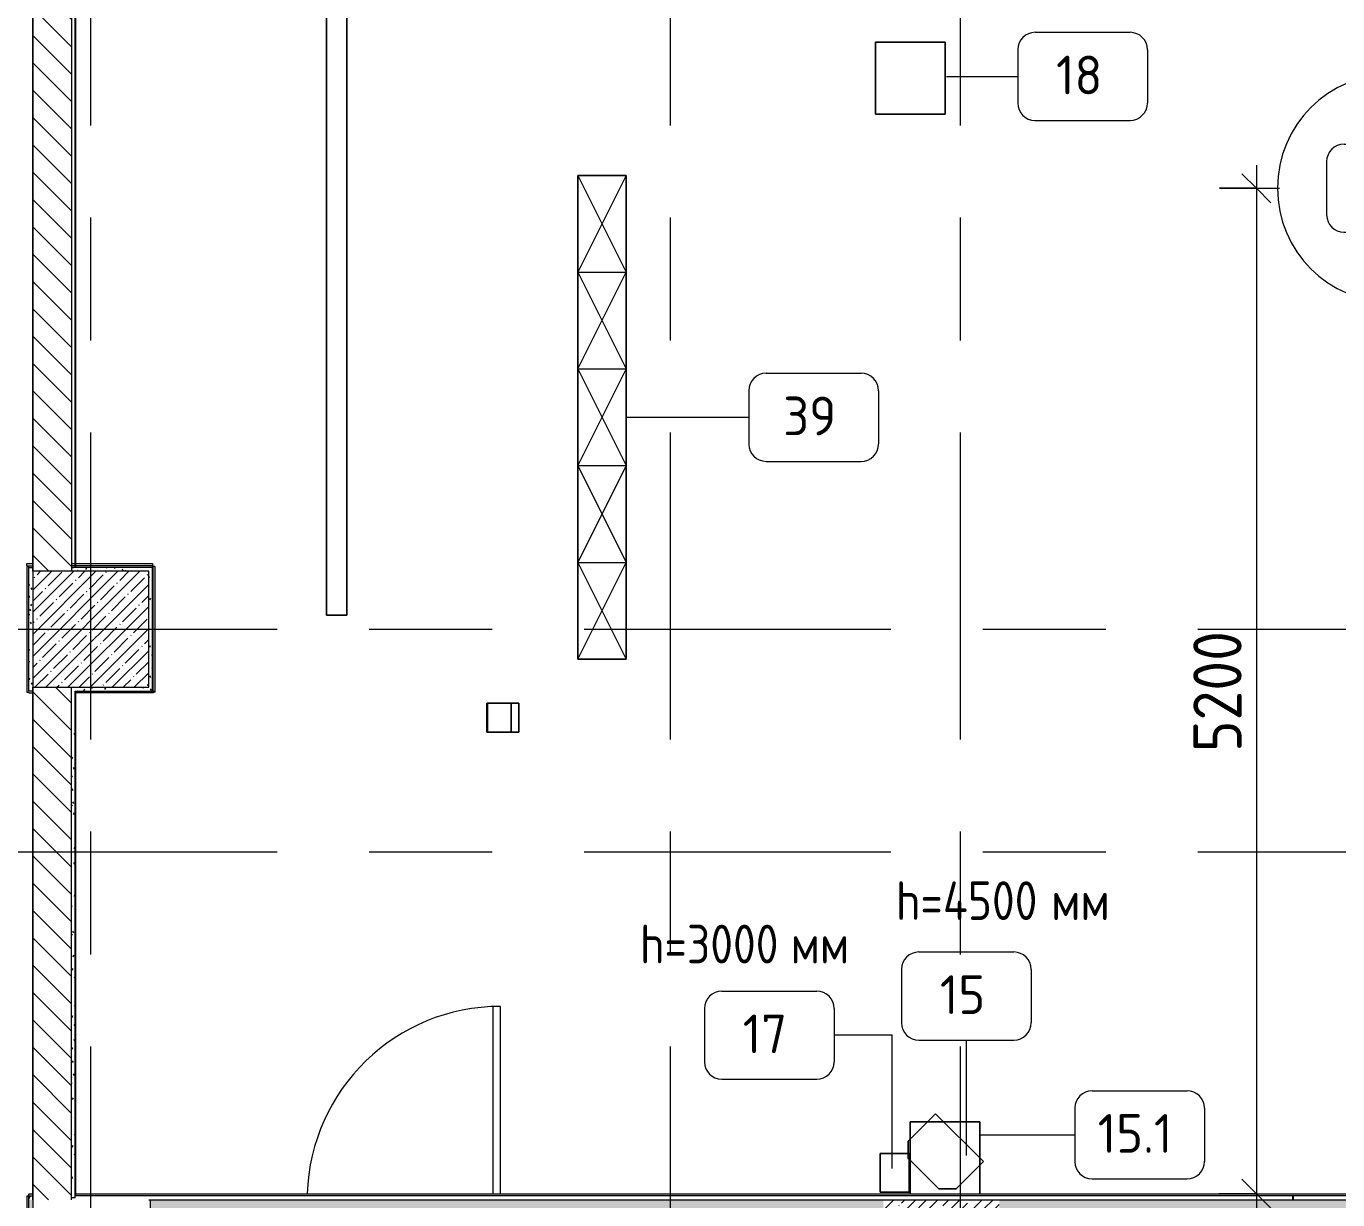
# Model space of a CAD drawing. Header units: millimetres. Extents: x -3724 to 231642, y -8553 to 29017.
# Drawn here: x 13676 to 20462, y 15200 to 21269 of the extents above; entities that cross this region are included whole.
import ezdxf

# ---------------------------------------------------------------- set-up
doc = ezdxf.new("R2010")
doc.units = ezdxf.units.MM
doc.linetypes.add('Осевая', pattern=[3175, 635, -476.25, 1587.5, -476.25])
for name, color, linetype, lineweight in [('A-ANNO-DIMS', 7, 'Continuous', 9), ('A-ANNO-DIMS-100', 7, 'Continuous', 9), ('A-DETL', 7, 'Continuous', 9), ('A-WALL', 7, 'Continuous', 9), ('I-FURN-IDEN', 7, 'Continuous', 9), ('I-WALL', 7, 'Continuous', 9), ('S-COLS', 7, 'Continuous', 9), ('Оси-2', 7, 'Осевая', 9)]:
    doc.layers.add(name, color=color, linetype=linetype, lineweight=lineweight)
for name, color, linetype, lineweight, true_color in [('A-DOOR-1', 7, 'Continuous', 9, 0xc0c0c0), ('A-WALL-1', 9, 'Continuous', 9, 0x808080), ('A-WALL-FNSH-1', 9, 'Continuous', 9, 0x808080), ('G-ANNO-TEXT-2', 7, 'Continuous', 9, 0x3c3c3c), ('I-FURN-1', 9, 'Continuous', 9, 0x808080)]:
    doc.layers.add(name, color=color, linetype=linetype, lineweight=lineweight, true_color=true_color)
doc.styles.add('GOST Common', font='GOST_Common.ttf', dxfattribs={"height": 200})
doc.styles.add('GOST Common_3', font='GOST_Common.ttf', dxfattribs={"width": 0.9, "height": 200})
doc.styles.add('ISOCPEUR', font='isocpeur.ttf', dxfattribs={"width": 0.9, "height": 250})
doc.dimstyles.new('ISO-2_5_0_9К_БОЛЬШОЙ', dxfattribs={"dimscale": 304.8, "dimtxt": 248.995294, "dimasz": 0.492126, "dimexe": 0.393701, "dimexo": 0.984252, "dimgap": 0, "dimtad": 1, "dimdec": 0, "dimrnd": 10, "dimzin": 0, "dimdsep": 46, "dimtxsty": 'ISOCPEUR', "dimblk1": 'OBLIQUE', "dimblk2": 'OBLIQUE', "dimsah": 1, "dimcen": 0.09, "dimdle": 0.393701, "dimazin": 0, "dimtfac": 1, "dimtdec": 4, "dimtix": 1, "dimtmove": 0, "dimatfit": 3, "dimfxl": 1, "dimtvp": 1, "dimtolj": 1, "dimtzin": 0, "dimarcsym": 2})
pattern_1 = [(45, (0, 0), (-57.02463, 57.02463), []), (45, (57.025, 0), (-57.02463, 57.02463), [100.806, -20.161, 3.353, -16.808])]
pattern_2 = [(0, (0, 0), (121.92, 30.48), [10.058, -81.382, 10.058, -81.382, -487.68]), (0, (0, 0), (121.92, 30.48), [-182.88, 10.058, -172.822, 10.058, -81.382, -213.36]), (0, (0, 0), (121.92, 30.48), [-457.2, 10.058, -50.902, 10.058, -142.342]), (120, (45.72, 15.24), (-87.356454, 90.345817), [10.058, -81.382, 10.058, -81.382, -487.68]), (120, (45.72, 15.24), (-87.356454, 90.345817), [-182.88, 10.058, -172.822, 10.058, -81.382, -213.36]), (120, (45.72, 15.24), (-87.356454, 90.345817), [-457.2, 10.058, -50.902, 10.058, -142.342]), (240, (60.96, 76.2), (-34.563546, -120.825817), [10.058, -81.382, 10.058, -81.382, -487.68]), (240, (60.96, 76.2), (-34.563546, -120.825817), [-182.88, 10.058, -172.822, 10.058, -81.382, -213.36]), (240, (60.96, 76.2), (-34.563546, -120.825817), [-457.2, 10.058, -50.902, 10.058, -142.342])]

# ---------------------------------------------------------------- blocks, each defined once
blk = doc.blocks.new('BSC_Колонна _Прямоугольная - 600х600-23295697-План расстановки мебели и оборудования 1 этажа в осях 1-12')
at = {"layer": 'S-COLS'}
h = blk.add_hatch(dxfattribs=at)
h.set_pattern_fill('FP_8', color=256, style=0, pattern_type=2)
h.set_pattern_definition([(45, (-14010, -18150), (-57.02463, 57.02463), []), (45, (-13952.975, -18150), (-57.02463, 57.02463), [100.806, -20.161, 3.353, -16.808])])
h.paths.add_polyline_path([(-136.7, -300), (300, -300), (300, 300), (-300, 300), (-299.7, -300), (-137.7, -300)])
for p, q in [((300, 300), (-300, 300)), ((-300, 300), (-300, -300)), ((300, -300), (300, 300)), ((-300, -300), (300, -300))]:
    blk.add_line(p, q, dxfattribs=at)
blk = doc.blocks.new('110_Дверь_СКБ_1Ст_Внутренняя1 - Д-13 1100x2100h_кладовая-33288301-План расстановки мебели и оборудования 1 этажа в осях 1-12')
at = {"layer": 'A-DOOR-1'}
for p, q in [((512.5, 1110), (472.5, 1110)), ((472.5, 1110), (472.5, 141)), ((512.5, 141), (512.5, 1110))]:
    blk.add_line(p, q, dxfattribs=at)
blk.add_arc((512.5, 110), 1000, 90, 178.21874, dxfattribs=at)
blk = doc.blocks.new('Баффл акустический подвесной - 1180мм-32996299-План расстановки мебели и оборудования 1 этажа в осях 1-12')
at = {"layer": 'I-FURN-1'}
for radius, start, end in [(590, 360, 180), (590, 0, 180), (590, 180, 360), (40, 0, 180), (40, 360, 180), (40, 180, 360), (40, 180, 360), (5, 360, 180), (5, 165, 180), (5, 180, 360), (5, 180, 300), (5, 150, 165), (5, 120, 150), (5, 60, 120), (5, 30, 60), (5, 15, 30), (5, 0, 15), (590, 180, 360), (5, 300, 330), (5, 330, 360)]:
    blk.add_arc((0, 0), radius, start, end, dxfattribs=at)
blk = doc.blocks.new('Семейство1 - Ферма-33099423-План расстановки мебели и оборудования 1 этажа в осях 1-12')
at = {"layer": 'I-FURN-1'}
for p, q in [((125, 1250), (-125, 750)), ((-125, 1250), (125, 750)), ((125, 1250), (-125, 1250)), ((-125, 1250), (-125, -1250)), ((-125, -1250), (-125, 1250)), ((-125, 1250), (125, 1250)), ((125, -1250), (125, 1250)), ((125, 1250), (125, -1250)), ((-125, 750), (125, 250)), ((-125, 250), (125, 750)), ((-125, 750), (125, 750)), ((125, 250), (-125, -250)), ((-125, 250), (125, -250)), ((-125, 250), (125, 250)), ((125, -250), (-125, -750)), ((-125, -250), (125, -750)), ((-125, -250), (125, -250)), ((-125, -1250), (125, -750)), ((-125, -750), (125, -1250)), ((-125, -750), (125, -750)), ((-125, -1250), (125, -1250)), ((125, -1250), (-125, -1250))]:
    blk.add_line(p, q, dxfattribs=at)
blk = doc.blocks.new('Акустическая система - IS6-218 B-33107863-План расстановки мебели и оборудования 1 этажа в осях 1-12')
at = {"layer": 'I-FURN-1'}
for p, q in [((-175, -116.8), (-175, 83.2)), ((-175, 83.2), (175, 83.2)), ((175, 83.2), (-175, 83.2)), ((-175, 83.2), (-175, -116.8)), ((175, 83.2), (175, -116.8)), ((175, -116.8), (175, 83.2)), ((-129.3, -162.5), (-175, -116.8)), ((-175, -116.8), (-129.3, -162.5)), ((175, -116.8), (111.4, -180.4)), ((111.4, -180.4), (175, -116.8)), ((-111.4, -180.4), (-129.3, -162.5)), ((-129.3, -162.5), (-111.4, -180.4)), ((-105.9, -180.4), (-111.4, -180.4)), ((-111.4, -180.4), (-105.9, -180.4)), ((111.4, -180.4), (-105.9, -180.4)), ((-105.9, -180.4), (111.4, -180.4))]:
    blk.add_line(p, q, dxfattribs=at)
blk = doc.blocks.new('Кронштейн для колонок - 1180мм-33112424-План расстановки мебели и оборудования 1 этажа в осях 1-12')
at = {"layer": 'I-FURN-1'}
for p, q in [((-180, 96.3), (-180, 186.2)), ((-180, 186.2), (-90, 186.2)), ((-90, 186.2), (-180, 186.2)), ((-180, 186.2), (-180, 96.3)), ((-90, 186.2), (-6.8, 186.2)), ((-6.8, 186.2), (-90, 186.2)), ((-6.8, 186.2), (180, 186.2)), ((180, 186.2), (-6.8, 186.2)), ((180, 186.2), (180, -0.6)), ((180, -0.6), (180, 186.2)), ((-180, -13.4), (-180, 96.3)), ((-180, 96.3), (-180, -13.4)), ((-180, -186.2), (-180, -13.4)), ((-180, -13.4), (-180, -186.2)), ((180, -0.6), (180, -38.7)), ((180, -38.7), (180, -0.6)), ((180, -38.7), (180, -186.2)), ((180, -186.2), (180, -38.7))]:
    blk.add_line(p, q, dxfattribs=at)
blk = doc.blocks.new('Сабвуфер - Баффл акустический подвесной-33114354-План расстановки мебели и оборудования 1 этажа в осях 1-12')
at = {"layer": 'I-FURN-1'}
for p, q in [((-75, -100), (-75, 100)), ((-75, 100), (75, 100)), ((75, 100), (-75, 100)), ((-75, 100), (-75, -100)), ((75, 100), (75, -100)), ((75, -100), (75, 100)), ((75, -100), (-75, -100)), ((-75, -100), (75, -100))]:
    blk.add_line(p, q, dxfattribs=at)
blk = doc.blocks.new('Экран 5130х3280  - экран-33115821-План расстановки мебели и оборудования 1 этажа в осях 1-12')
at = {"layer": 'I-FURN-1'}
for p, q in [((2565, 50), (-2565, 50)), ((-2565, 50), (-2565, -55.3)), ((-2565, -55.3), (-2565, 50)), ((-2565, 50), (2565, 50)), ((2565, -55.3), (2565, 50)), ((2565, 50), (2565, -55.3)), ((-2565, -55.3), (2565, -55.3)), ((2565, -55.3), (-2565, -55.3))]:
    blk.add_line(p, q, dxfattribs=at)
blk = doc.blocks.new('Кронштейн для колонок - 18-33120817-План расстановки мебели и оборудования 1 этажа в осях 1-12')
at = {"layer": 'I-FURN-1'}
for p, q in [((-180, -186.2), (-180, 186.2)), ((-180, 186.2), (180, 186.2)), ((180, 186.2), (-180, 186.2)), ((-180, 186.2), (-180, -186.2)), ((180, 186.2), (180, -186.2)), ((180, -186.2), (180, 186.2)), ((180, -186.2), (-180, -186.2)), ((-180, -186.2), (180, -186.2))]:
    blk.add_line(p, q, dxfattribs=at)
blk = doc.blocks.new('Электрика - 30-33121162-План расстановки мебели и оборудования 1 этажа в осях 1-12')
at = {"layer": 'I-FURN-1'}
for p, q in [((162.4, 0), (0, 0)), ((0, 0), (0, -149.8)), ((0, -149.8), (0, 0)), ((0, 0), (40, 0)), ((40, 0), (162.4, 0)), ((162.4, -149.8), (162.4, 0)), ((162.4, 0), (162.4, -149.8)), ((0, -149.8), (162.4, -149.8)), ((40, -149.8), (0, -149.8)), ((162.4, -149.8), (40, -149.8))]:
    blk.add_line(p, q, dxfattribs=at)
blk = doc.blocks.new('Электрика - 29-33121271-План расстановки мебели и оборудования 1 этажа в осях 1-12')
at = {"layer": 'I-FURN-1'}
for p, q in [((124.9, 0), (0, 0)), ((0, 0), (0, -149.8)), ((0, -149.8), (0, 0)), ((0, 0), (122.4, 0)), ((122.4, 0), (124.9, 0)), ((124.9, -149.8), (124.9, 0)), ((124.9, 0), (124.9, -149.8)), ((0, -149.8), (124.9, -149.8)), ((122.4, -149.8), (0, -149.8)), ((124.9, -149.8), (122.4, -149.8))]:
    blk.add_line(p, q, dxfattribs=at)
blk = doc.blocks.new('Электрика - 30_1-33121203-План расстановки мебели и оборудования 1 этажа в осях 1-12')
at = {"layer": 'I-FURN-1'}
for p, q in [((162.4, 0), (0, 0)), ((0, 0), (0, -149.8)), ((0, -149.8), (0, 0)), ((0, 0), (40, 0)), ((40, 0), (162.4, 0)), ((162.4, -149.8), (162.4, 0)), ((162.4, 0), (162.4, -149.8)), ((0, -149.8), (162.4, -149.8)), ((40, -149.8), (0, -149.8)), ((162.4, -149.8), (40, -149.8))]:
    blk.add_line(p, q, dxfattribs=at)
blk = doc.blocks.new('DIMBLOCK115-План расстановки мебели и оборудования 1 этажа в осях 1-12')
at = {"layer": 'A-ANNO-DIMS-100', "lineweight": 20}
for p, q in [((20041.3, 20431), (19966.3, 20506)), ((20041.3, 20431), (20116.3, 20356)), ((20041.3, 15231), (19966.3, 15306)), ((20041.3, 15231), (20116.3, 15156))]:
    blk.add_line(p, q, dxfattribs=at)
at = {"layer": 'A-ANNO-DIMS-100'}
for p, q in [((20041.3, 20551), (20041.3, 15111)), ((19850, 20431), (20161.3, 20431)), ((20041.3, 20431), (19850, 20431)), ((19847.3, 15231), (20161.3, 15231)), ((20041.3, 15231), (19847.3, 15231))]:
    blk.add_line(p, q, dxfattribs=at)
at = {"layer": 'A-ANNO-DIMS-100', "color": 0, "insert": (19714.6, 17515), "char_height": 250, "width": 758.478, "attachment_point": 1, "rotation": 90, "line_spacing_factor": 1.149209, "style": 'ISOCPEUR'}
blk.add_mtext('5200', dxfattribs=at)
blk = doc.blocks.new('_Oblique')
at = {"color": 0, "linetype": 'ByBlock', "lineweight": -2}
blk.add_line((-0.5, -0.5), (0.5, 0.5), dxfattribs=at)
blk = doc.blocks.new('Марка_Мебель - В прямоуг_Balcon_Марка-25523697-План расстановки мебели и оборудования 1 этажа в осях 1-12')
at = {"layer": 'I-FURN-IDEN'}
for p, q in [((-2.455, 2.278), (2.455, 2.278)), ((-3.355, 1.378), (-3.355, -1.384)), ((3.355, 1.378), (3.355, -1.378)), ((-2.461, -2.278), (2.455, -2.278))]:
    blk.add_line(p, q, dxfattribs=at)
for centre, radius, start, end in [((-2.455, 1.378), 0.9, 90, 180), ((2.455, 1.378), 0.9, 0, 90), ((-2.461, -1.384), 0.893, 180, 270), ((2.455, -1.378), 0.9, 270, 0)]:
    blk.add_arc(centre, radius, start, end, dxfattribs=at)

msp = doc.modelspace()

# ---------------------------------------------------------------- hatches: boundary and pattern name
at = {"layer": 'I-WALL'}
h = msp.add_hatch(dxfattribs=at)
h.set_pattern_fill('FP_16', color=256, style=0, pattern_type=2)
h.set_pattern_definition([(135, (0, 0), (-70.71068, -70.71068), [])])
h.paths.add_polyline_path([(13710.3, 15200), (13910.3, 15200), (13910.3, 17850), (13710.3, 17850), (13710.3, 15764)])
h.paths.add_polyline_path([(13909, 18450), (13910.3, 18450), (13910.3, 21600), (13710.3, 21600), (13710.3, 18450)])
h.paths.add_polyline_path([(13910.3, 22200), (13910.3, 26300), (13710.3, 26300), (13710.3, 22200), (13820.7, 22200)])
h = msp.add_hatch(dxfattribs=at)
h.set_pattern_fill('FP_103', color=256, style=0, pattern_type=2)
h.set_pattern_definition(pattern_2)
h.paths.add_polyline_path([(13910.3, 18450), (14310, 18450), (14309.4, 18470), (13910.3, 18470)])
h = msp.add_hatch(dxfattribs=at)
h.set_pattern_fill('FP_103', color=256, style=0, pattern_type=2)
h.set_pattern_definition(pattern_2)
h.paths.add_polyline_path([(14310, 17830), (14330, 17830), (14330, 18470), (14310, 18470), (14310, 17832)])
h = msp.add_hatch(dxfattribs=at)
h.set_pattern_fill('FP_103', color=256, style=0, pattern_type=2)
h.set_pattern_definition(pattern_2)
h.paths.add_polyline_path([(13710, 17830), (13710, 18450), (13690, 18450), (13690, 17830)])
h = msp.add_hatch(dxfattribs=at)
h.set_pattern_fill('FP_103', color=256, style=0, pattern_type=2)
h.set_pattern_definition(pattern_2)
h.paths.add_polyline_path([(13910.3, 15210), (13930.3, 15210), (13930.3, 17850), (13910.3, 17850), (13910.3, 15220)])
h = msp.add_hatch(dxfattribs=at)
h.set_pattern_fill('FP_103', color=256, style=0, pattern_type=2)
h.set_pattern_definition(pattern_2)
h.paths.add_polyline_path([(14310, 17830), (14310, 17850), (13930.3, 17850), (13931.3, 17830)])
h = msp.add_hatch(dxfattribs=at)
h.set_pattern_fill('FP_103', color=256, style=0, pattern_type=2)
h.set_pattern_definition(pattern_2)
h.paths.add_polyline_path([(13710, 15200), (13710, 15220), (13690, 15220), (13690, 15200)])
h = msp.add_hatch(dxfattribs=at)
h.set_pattern_fill('FP_103', color=256, style=0, pattern_type=2)
h.set_pattern_definition(pattern_2)
h.paths.add_polyline_path([(13690, 10880), (13710, 10880), (13710, 15200), (13690, 15200), (13690, 10900)])
h = msp.add_hatch(dxfattribs=at)
h.set_pattern_fill('FP_1', color=256, style=0, pattern_type=2)
h.set_pattern_definition(pattern_1)
h.paths.add_polyline_path([(21127.5, 14980), (21910, 14980), (21910, 15200), (18710.3, 15200), (18710.3, 14980), (20210, 14980)])
h.paths.add_polyline_path([(28560, 14980), (28560, 15200), (26410, 15200), (26410, 14980)])
h.paths.add_polyline_path([(22510, 14980), (25810, 14980), (25810, 15200), (22510, 15200), (22510, 15180.2)])
h.paths.add_polyline_path([(17064.6, 14980), (18110.3, 14980.3), (18110.3, 15200), (14320, 15199.1), (14320, 14980), (16890, 14980)])
at = {"layer": 'S-COLS'}
h = msp.add_hatch(dxfattribs=at)
h.set_pattern_fill('FP_1', color=256, style=0, pattern_type=2)
h.set_pattern_definition(pattern_1)
h.paths.add_polyline_path([(18627.2, 14680), (18710.3, 14680), (18710.3, 15200), (18110.3, 15200), (18110.3, 14680)])

# ---------------------------------------------------------------- linework, layer by layer
at = {"layer": 'A-DETL'}
msp.add_line((13710, 27827.2), (13710, 14900), dxfattribs=at)
at = {"layer": 'A-WALL'}
for p, q in [((13930.3, 15210), (13930.3, 17830)), ((13930.3, 17830), (14330, 17830)), ((13931.3, 15222), (13930.3, 15222))]:
    msp.add_line(p, q, dxfattribs=at)
at = {"layer": 'A-WALL-1'}
for p, q in [((13710.3, 18450), (13710.3, 21600)), ((13910.3, 21600), (13910.3, 18450)), ((13690, 18470), (13710, 18470)), ((13910.3, 18470), (13920.3, 18470)), ((13710.3, 15200), (13710.3, 17850)), ((13910.3, 15200), (13910.3, 17850)), ((13690, 17830), (13690, 17832)), ((13710, 17830), (13690, 17830)), ((13690, 15220), (13710, 15220)), ((13930.3, 15210), (13910.3, 15210)), ((14320, 15200), (18110.3, 15200)), ((14320, 14980), (14320, 15200)), ((18710.3, 15200), (21910, 15200))]:
    msp.add_line(p, q, dxfattribs=at)
at = {"layer": 'A-WALL-FNSH-1'}
for p, q in [((13930.3, 18471), (13930.3, 21580)), ((13931.3, 21579), (13931.3, 18471)), ((13679, 18490), (13710, 18490)), ((13679, 18479), (13679, 18490)), ((13679, 18479), (13710, 18479)), ((13679, 18474.5), (13679, 17825.5)), ((13690, 18474.5), (13679, 18474.5)), ((13690, 17832), (13690, 18474.5)), ((13920.3, 18471), (13920.3, 18470)), ((14330, 18470), (13920.3, 18470)), ((13931.3, 18471), (14331, 18471)), ((14330, 17830), (14330, 18470)), ((14331, 18471), (14331, 17830)), ((13679, 17825.5), (13690, 17825.5)), ((13690, 17832), (13710, 17832)), ((13690, 17821), (13690, 17825.5)), ((13690, 17821), (13710, 17821)), ((13931.3, 17829), (13931.3, 15222)), ((14320, 17829), (13931.3, 17829)), ((14320, 17829), (14320, 17830)), ((14331, 17830), (14330, 17830)), ((13679, 15220), (13679, 10868.5)), ((13679, 15220), (13710, 15220)), ((13690, 10879.5), (13690, 15231)), ((13690, 15231), (13710, 15231)), ((21890, 15220), (13930.3, 15220)), ((13931.3, 15222), (21888, 15222))]:
    msp.add_line(p, q, dxfattribs=at)
at = {"layer": 'I-FURN-IDEN'}
for p, q in [((18437.6, 21009.3), (18806.2, 21009.3)), ((16780, 19246.2), (17414.6, 19246.2)), ((18156.3, 16050.9), (17856.2, 16050.9)), ((18156.3, 15362.4), (18156.3, 16050.9)), ((18540.7, 15428.2), (18540.7, 16025.7)), ((18616, 15536.1), (19101.3, 15536.1))]:
    msp.add_line(p, q, dxfattribs=at)
at = {"layer": 'I-WALL'}
for p, q in [((13710, 18479), (13710, 18490)), ((13710, 18450), (13710, 18471)), ((14329, 18479), (13910, 18479)), ((13910.2, 18471), (13931.3, 18471)), ((13910.3, 18490), (14329, 18490)), ((14329, 18490), (14329, 18479)), ((14330, 18470), (14330, 18474.5)), ((14341, 18474.5), (14330, 18474.5)), ((14341, 18474.5), (14341, 17825.5)), ((13710, 17821), (13710, 17830)), ((14331, 17829), (13930.2, 17829)), ((14334.5, 17821), (13930.2, 17821)), ((14330, 17832), (14334.5, 17832)), ((14330, 17825.5), (14330, 17830)), ((14341, 17825.5), (14330, 17825.5)), ((14331, 17829), (14331, 17830)), ((14334.5, 17832), (14334.5, 17821)), ((13710, 15231), (13710, 15220)), ((13710, 15220), (13710, 15200)), ((21879, 15220), (13930.3, 15220)), ((13931.3, 15231), (21879, 15231)), ((14310, 15200), (14320, 15200)), ((20230, 15200), (20230, 15220)), ((20231, 15220), (20231, 15200))]:
    msp.add_line(p, q, dxfattribs=at)
at = {"layer": 'S-COLS'}
msp.add_line((18110.3, 15200), (18710.3, 15200), dxfattribs=at)
at = {"layer": 'Оси-2'}
for p, q in [((14010, 593.7), (14010, 24898.1)), ((17010, 593.7), (17010, 24898.1)), ((18510, 593.7), (18510, 24898.1)), ((-423.7, 18150), (35770, 18150)), ((-423.7, 17000), (35770, 17000))]:
    msp.add_line(p, q, dxfattribs=at)

# ---------------------------------------------------------------- block references
at = {"layer": 'A-DOOR-1'}
msp.add_blockref('110_Дверь_СКБ_1Ст_Внутренняя1 - Д-13 1100x2100h_кладовая-33288301-План расстановки мебели и оборудования 1 этажа в осях 1-12', (15617.5, 15090), dxfattribs=at)
at = {"layer": 'I-FURN-1'}
for name, p, rotation in [('Экран 5130х3280  - экран-33115821-План расстановки мебели и оборудования 1 этажа в осях 1-12', (15280, 20787.3), 90), ('Электрика - 29-33121271-План расстановки мебели и оборудования 1 этажа в осях 1-12', (16185.3, 17617.7), 180), ('Электрика - 30-33121162-План расстановки мебели и оборудования 1 этажа в осях 1-12', (16225.3, 17617.7), 180), ('Электрика - 30_1-33121203-План расстановки мебели и оборудования 1 этажа в осях 1-12', (16225.3, 17617.7), 180), ('Акустическая система - IS6-218 B-33107863-План расстановки мебели и оборудования 1 этажа в осях 1-12', (18446.5, 15462.5), 315.0000000000002)]:
    msp.add_blockref(name, p, dxfattribs=dict(at, rotation=rotation))
for name, p in [('Кронштейн для колонок - 18-33120817-План расстановки мебели и оборудования 1 этажа в осях 1-12', (18250, 21000)), ('Баффл акустический подвесной - 1180мм-32996299-План расстановки мебели и оборудования 1 этажа в осях 1-12', (20740, 20431)), ('Семейство1 - Ферма-33099423-План расстановки мебели и оборудования 1 этажа в осях 1-12', (16655, 19246.2)), ('Кронштейн для колонок - 1180мм-33112424-План расстановки мебели и оборудования 1 этажа в осях 1-12', (18430, 15417.2)), ('Сабвуфер - Баффл акустический подвесной-33114354-План расстановки мебели и оборудования 1 этажа в осях 1-12', (18169, 15339))]:
    msp.add_blockref(name, p, dxfattribs=at)
at = {"layer": 'I-FURN-IDEN', "xscale": 99.99999999999993, "yscale": 99.99999999999993, "zscale": 99.99999999999993}
for p in [(19141.7, 21009.3), (20740, 20431), (17750.1, 19246.2), (18540.7, 16253.5), (17520.7, 16050.9), (19436.8, 15536.1)]:
    msp.add_blockref('Марка_Мебель - В прямоуг_Balcon_Марка-25523697-План расстановки мебели и оборудования 1 этажа в осях 1-12', p, dxfattribs=at)
at = {"layer": 'S-COLS'}
msp.add_blockref('BSC_Колонна _Прямоугольная - 600х600-23295697-План расстановки мебели и оборудования 1 этажа в осях 1-12', (14010, 18150), dxfattribs=at)

# ---------------------------------------------------------------- texts
at = {"layer": 'G-ANNO-TEXT-2', "char_height": 200, "attachment_point": 1, "style": 'GOST Common_3'}
for s, insert, width in [('h=4500', (18175.7, 16846.7), 974.05), ('мм', (18979.4, 16846.7), 360.759), ('h=3000', (16851.6, 16622.3), 945.19), ('мм', (17631.5, 16622.3), 360.759)]:
    msp.add_mtext(s, dxfattribs=dict(at, insert=insert, width=width))
at = {"layer": 'I-FURN-IDEN', "char_height": 200, "attachment_point": 1, "style": 'GOST Common'}
for s, insert, width in [('18', (19004.7, 21116.4), 296.624), ('39', (17593.1, 19353.3), 344.726), ('15', (18403.7, 16360.5), 296.624), ('17', (17383.7, 16158), 296.624), ('15.1', (19220.3, 15643.1), 489.029)]:
    msp.add_mtext(s, dxfattribs=dict(at, insert=insert, width=width))

# ---------------------------------------------------------------- dimensions: what is measured, and where the dimension line sits
at = {"layer": 'A-ANNO-DIMS'}
dim = msp.add_linear_dim(base=(20041.3, 15231), p1=(20150, 20431), p2=(20147.3, 15231), angle=90, dimstyle='ISO-2_5_0_9К_БОЛЬШОЙ', override={"dimpost": '<>', "dimfxl": 5200.000689}, dxfattribs=at)
dim.commit()
dim.dimension.update_dxf_attribs({"geometry": 'DIMBLOCK115-План расстановки мебели и оборудования 1 этажа в осях 1-12', "text_midpoint": (19916.3, 17831)})

doc.saveas('drawing.dxf')
